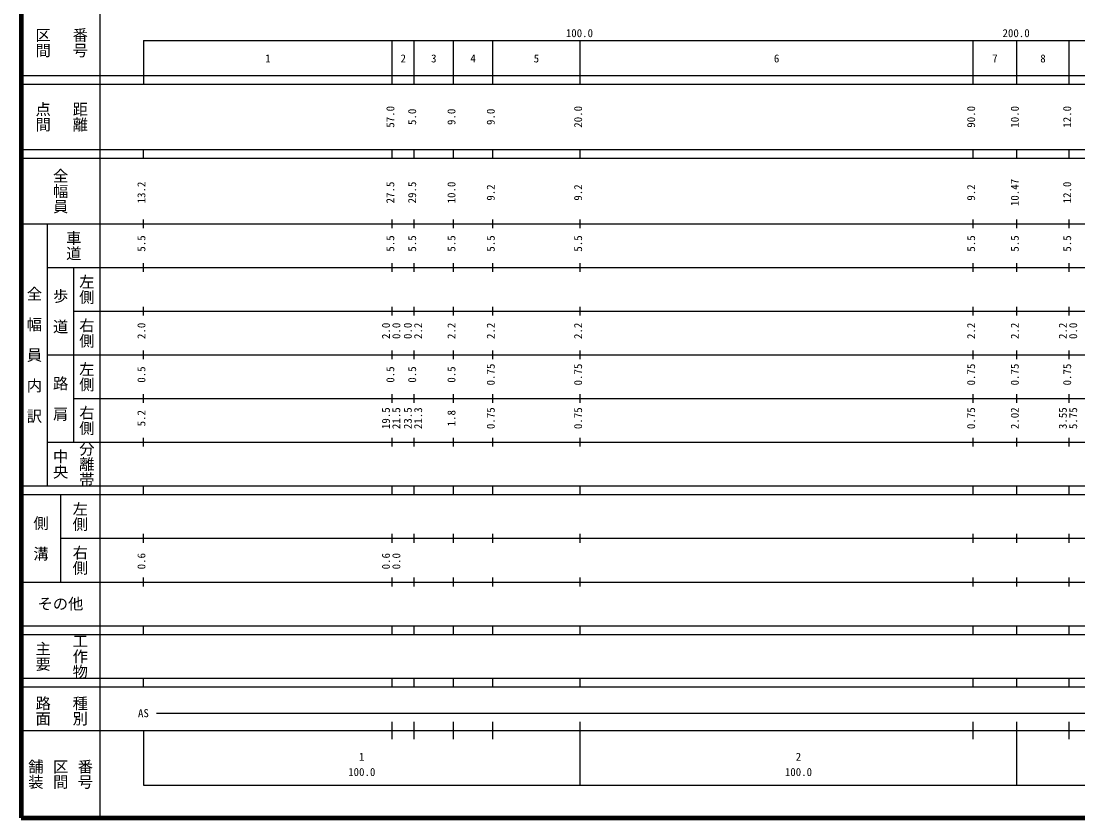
# Model space of a CAD drawing. Units: millimetres on the paper, enlarged 1000 times. Extents: x 40000 to 680000, y 20000 to 380000.
# Drawn here: x 40000 to 281986, y 20000 to 202409 of the extents above; entities that cross this region are included whole.
import ezdxf
from ezdxf.enums import TextEntityAlignment as Align

# ---------------------------------------------------------------- set-up
doc = ezdxf.new("R2010")
doc.units = ezdxf.units.MM
doc.header["$LTSCALE"] = 1000
doc.layers.add('M-TTL', color=2, linetype='Continuous', lineweight=140)
doc.layers.add('M-TTL-BAND', color=7, linetype='Continuous', lineweight=25)
doc.styles.add('@ＭＳ ゴシック', font='')
doc.styles.add('ＭＳ ゴシック', font='')
doc.styles.get('@ＭＳ ゴシック').set_extended_font_data('@MS Gothic')
doc.styles.get('ＭＳ ゴシック').set_extended_font_data('MS Gothic')

msp = doc.modelspace()

# ---------------------------------------------------------------- linework, layer by layer
at = {"layer": 'M-TTL'}
for p, q in [((40000, 380000), (40000, 20000)), ((40000, 20000), (680000, 20000))]:
    msp.add_line(p, q, dxfattribs=at)
at = {"layer": 'M-TTL-BAND'}
for p, q in [((58000, 370000), (58000, 20000)), ((68000, 198000), (579000, 198000)), ((68000, 198000), (68000, 188000)), ((125000, 188000), (125000, 198000)), ((130000, 188000), (130000, 198000)), ((139000, 188000), (139000, 198000)), ((148000, 188000), (148000, 198000)), ((168000, 188000), (168000, 198000)), ((258000, 188000), (258000, 198000)), ((268000, 188000), (268000, 198000)), ((280000, 188000), (280000, 198000)), ((40000, 190000), (579000, 190000)), ((40000, 188000), (579000, 188000)), ((40000, 173000), (579000, 173000)), ((68000, 171000), (68000, 173000)), ((125000, 171000), (125000, 173000)), ((130000, 171000), (130000, 173000)), ((139000, 171000), (139000, 173000)), ((148000, 171000), (148000, 173000)), ((168000, 171000), (168000, 173000)), ((258000, 171000), (258000, 173000)), ((268000, 171000), (268000, 173000)), ((280000, 171000), (280000, 173000)), ((40000, 171000), (579000, 171000)), ((40000, 156000), (579000, 156000)), ((46000, 96000), (46000, 156000)), ((68000, 155000), (68000, 157000)), ((125000, 155000), (125000, 157000)), ((130000, 155000), (130000, 157000)), ((139000, 155000), (139000, 157000)), ((148000, 155000), (148000, 157000)), ((168000, 155000), (168000, 157000)), ((258000, 155000), (258000, 157000)), ((268000, 155000), (268000, 157000)), ((280000, 155000), (280000, 157000)), ((46000, 146000), (579000, 146000)), ((52000, 146000), (52000, 106000)), ((68000, 145000), (68000, 147000)), ((125000, 145000), (125000, 147000)), ((130000, 145000), (130000, 147000)), ((139000, 145000), (139000, 147000)), ((148000, 145000), (148000, 147000)), ((168000, 145000), (168000, 147000)), ((258000, 145000), (258000, 147000)), ((268000, 145000), (268000, 147000)), ((280000, 145000), (280000, 147000)), ((52000, 136000), (579000, 136000)), ((68000, 135000), (68000, 137000)), ((125000, 135000), (125000, 137000)), ((130000, 135000), (130000, 137000)), ((139000, 135000), (139000, 137000)), ((148000, 135000), (148000, 137000)), ((168000, 135000), (168000, 137000)), ((258000, 135000), (258000, 137000)), ((268000, 135000), (268000, 137000)), ((280000, 135000), (280000, 137000)), ((46000, 126000), (579000, 126000)), ((68000, 125000), (68000, 127000)), ((125000, 125000), (125000, 127000)), ((130000, 125000), (130000, 127000)), ((139000, 125000), (139000, 127000)), ((148000, 125000), (148000, 127000)), ((168000, 125000), (168000, 127000)), ((258000, 125000), (258000, 127000)), ((268000, 125000), (268000, 127000)), ((280000, 125000), (280000, 127000)), ((68000, 115000), (68000, 117000)), ((125000, 115000), (125000, 117000)), ((130000, 115000), (130000, 117000)), ((139000, 115000), (139000, 117000)), ((148000, 115000), (148000, 117000)), ((168000, 115000), (168000, 117000)), ((258000, 115000), (258000, 117000)), ((268000, 115000), (268000, 117000)), ((280000, 115000), (280000, 117000)), ((52000, 116000), (579000, 116000)), ((68000, 105000), (68000, 107000)), ((125000, 105000), (125000, 107000)), ((130000, 105000), (130000, 107000)), ((139000, 105000), (139000, 107000)), ((148000, 105000), (148000, 107000)), ((168000, 105000), (168000, 107000)), ((258000, 105000), (258000, 107000)), ((268000, 105000), (268000, 107000)), ((280000, 105000), (280000, 107000)), ((46000, 106000), (579000, 106000)), ((40000, 96000), (579000, 96000)), ((68000, 94000), (68000, 96000)), ((125000, 94000), (125000, 96000)), ((130000, 94000), (130000, 96000)), ((139000, 94000), (139000, 96000)), ((148000, 94000), (148000, 96000)), ((168000, 94000), (168000, 96000)), ((258000, 94000), (258000, 96000)), ((268000, 94000), (268000, 96000)), ((280000, 94000), (280000, 96000)), ((40000, 94000), (579000, 94000)), ((49000, 94000), (49000, 74000)), ((68000, 83000), (68000, 85000)), ((125000, 83000), (125000, 85000)), ((130000, 83000), (130000, 85000)), ((139000, 83000), (139000, 85000)), ((148000, 83000), (148000, 85000)), ((168000, 83000), (168000, 85000)), ((258000, 83000), (258000, 85000)), ((268000, 83000), (268000, 85000)), ((280000, 83000), (280000, 85000)), ((49000, 84000), (579000, 84000)), ((40000, 74000), (579000, 74000)), ((68000, 73000), (68000, 75000)), ((125000, 73000), (125000, 75000)), ((130000, 73000), (130000, 75000)), ((139000, 73000), (139000, 75000)), ((148000, 73000), (148000, 75000)), ((168000, 73000), (168000, 75000)), ((258000, 73000), (258000, 75000)), ((268000, 73000), (268000, 75000)), ((280000, 73000), (280000, 75000)), ((40000, 64000), (579000, 64000)), ((68000, 62000), (68000, 64000)), ((125000, 62000), (125000, 64000)), ((130000, 62000), (130000, 64000)), ((139000, 62000), (139000, 64000)), ((148000, 62000), (148000, 64000)), ((168000, 62000), (168000, 64000)), ((258000, 62000), (258000, 64000)), ((268000, 62000), (268000, 64000)), ((280000, 62000), (280000, 64000)), ((40000, 62000), (579000, 62000)), ((40000, 52000), (579000, 52000)), ((68000, 50000), (68000, 52000)), ((125000, 50000), (125000, 52000)), ((130000, 50000), (130000, 52000)), ((139000, 50000), (139000, 52000)), ((148000, 50000), (148000, 52000)), ((168000, 50000), (168000, 52000)), ((258000, 50000), (258000, 52000)), ((268000, 50000), (268000, 52000)), ((280000, 50000), (280000, 52000)), ((40000, 50000), (579000, 50000)), ((71000, 44000), (565000, 44000)), ((125000, 38000), (125000, 42000)), ((130000, 38000), (130000, 42000)), ((139000, 38000), (139000, 42000)), ((148000, 38000), (148000, 42000)), ((168000, 27500), (168000, 42000)), ((258000, 38000), (258000, 42000)), ((268000, 27500), (268000, 42000)), ((280000, 38000), (280000, 42000)), ((40000, 40000), (579000, 40000)), ((68000, 40000), (68000, 27500)), ((68000, 27500), (579000, 27500))]:
    msp.add_line(p, q, dxfattribs=at)

# ---------------------------------------------------------------- texts
at = {"layer": 'M-TTL-BAND', "style": '@ＭＳ ゴシック'}
for s, p in [('区間', (45000, 197500)), ('番号', (53500, 197500)), ('点間', (45000, 180500)), ('距離', (53500, 180500)), ('全幅員', (49000, 163500)), ('車道', (52000, 151000)), ('左側', (55000, 141000)), ('全\u3000幅\u3000員\u3000内\u3000訳', (43000, 126000)), ('歩\u3000道', (49000, 136000)), ('右側', (55000, 131000)), ('左側', (55000, 121000)), ('路\u3000肩', (49000, 116000)), ('右側', (55000, 111000)), ('中央', (49000, 101000)), ('分離帯', (55000, 101000)), ('左側', (53500, 89000)), ('側\u3000溝', (44500, 84000)), ('右側', (53500, 79000)), ('工作物', (53500, 57000)), ('主要', (45000, 57000)), ('路面', (45000, 44500)), ('種別', (53500, 44500)), ('舗装', (43333, 30000)), ('区間', (49000, 30000)), ('番号', (54667, 30000))]:
    msp.add_text(s, height=2566, rotation=270, dxfattribs=at).set_placement(p, align=Align.MIDDLE_CENTER)
at = {"layer": 'M-TTL-BAND', "style": 'ＭＳ ゴシック'}
for s, p in [('100.0', (167844, 198195)), ('200.0', (267844, 198195)), ('1', (96500, 192405)), ('2', (127500, 192405)), ('3', (134500, 192405)), ('4', (143500, 192405)), ('5', (158000, 192405)), ('6', (213000, 192405)), ('7', (263000, 192405)), ('8', (274000, 192405)), ('AS', (68000, 42500)), ('1', (118000, 32523)), ('2', (218000, 32523)), ('100.0', (118000, 29033)), ('100.0', (218000, 29033))]:
    msp.add_text(s, height=1833, dxfattribs=at).set_placement(p, align=Align.BOTTOM_CENTER)
for s, p in [('57.0', (126000, 180500)), ('5.0', (131000, 180500)), ('9.0', (140000, 180500)), ('9.0', (149000, 180500)), ('20.0', (169000, 180500)), ('90.0', (259000, 180500)), ('10.0', (269000, 180500)), ('12.0', (281000, 180500)), ('13.2', (69000, 163174)), ('27.5', (126000, 163174)), ('29.5', (131000, 163174)), ('10.0', (140000, 163174)), ('9.2', (149000, 163174)), ('9.2', (169000, 163174)), ('9.2', (259000, 163174)), ('10.47', (269000, 163174)), ('12.0', (281000, 163174)), ('5.5', (69000, 151500)), ('5.5', (126000, 151500)), ('5.5', (131000, 151500)), ('5.5', (140000, 151500)), ('5.5', (149000, 151500)), ('5.5', (169000, 151500)), ('5.5', (259000, 151500)), ('5.5', (269000, 151500)), ('5.5', (281000, 151500)), ('2.0', (69000, 131500)), ('2.0', (125000, 131500)), ('0.0', (127370, 131500)), ('0.0', (130000, 131500)), ('2.2', (132370, 131500)), ('2.2', (140000, 131500)), ('2.2', (149000, 131500)), ('2.2', (169000, 131500)), ('2.2', (259000, 131500)), ('2.2', (269000, 131500)), ('2.2', (280000, 131500)), ('0.0', (282370, 131500)), ('0.75', (149000, 121500)), ('0.75', (169000, 121500)), ('0.75', (259000, 121500)), ('0.75', (269000, 121500)), ('0.75', (281000, 121500)), ('0.5', (69000, 121500)), ('0.5', (126000, 121500)), ('0.5', (131000, 121500)), ('0.5', (140000, 121500)), ('19.5', (125000, 111500)), ('21.5', (127370, 111500)), ('23.5', (130000, 111500)), ('21.3', (132370, 111500)), ('0.75', (149000, 111500)), ('0.75', (169000, 111500)), ('0.75', (259000, 111500)), ('2.02', (269000, 111500)), ('3.55', (280000, 111500)), ('5.75', (282370, 111500)), ('5.2', (69000, 111500)), ('1.8', (140000, 111500)), ('0.6', (69000, 78764)), ('0.6', (125000, 78764)), ('0.0', (127370, 78764))]:
    msp.add_text(s, height=1833, rotation=90, dxfattribs=at).set_placement(p, align=Align.BOTTOM_CENTER)
msp.add_text('その他', height=2566, dxfattribs=at).set_placement((49000, 69000), align=Align.MIDDLE_CENTER)

doc.saveas('drawing.dxf')
